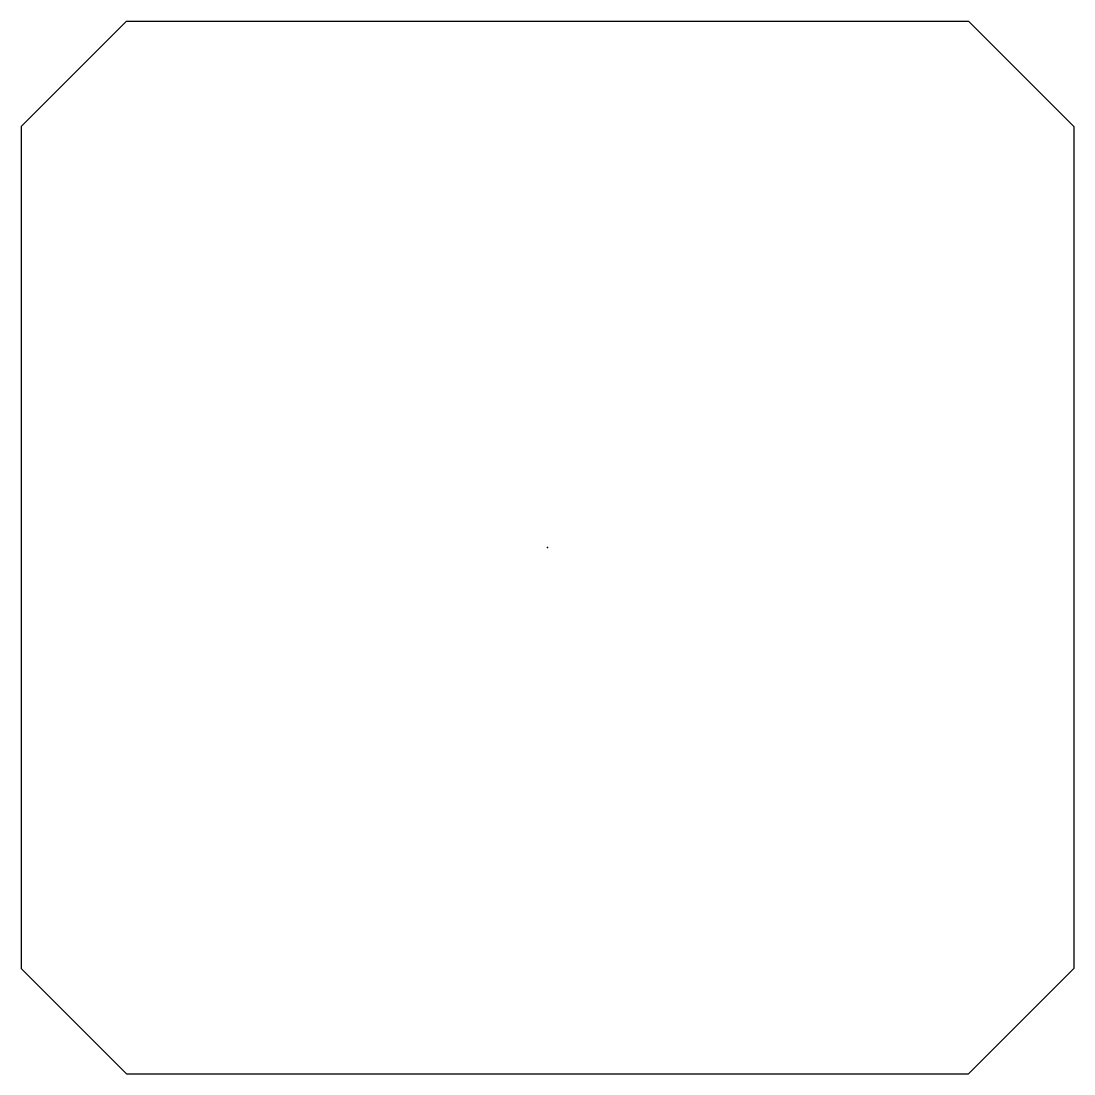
# Model space of a CAD drawing. Header units: millimetres. Extents: x -60 to 60, y -60 to 60.
import ezdxf

# ---------------------------------------------------------------- set-up
doc = ezdxf.new("R2010")
doc.units = ezdxf.units.MM
doc.header["$PDSIZE"] = -1

msp = doc.modelspace()

# ---------------------------------------------------------------- linework, layer by layer
at = {"color": 7, "linetype": 'Continuous'}
for p, q in [((-48, 60), (-60, 48)), ((-48, 60), (48, 60)), ((48, 60), (60, 48)), ((-60, 48), (-60, -48)), ((60, 48), (60, -48)), ((-60, -48), (-48, -60)), ((48, -60), (60, -48)), ((-48, -60), (48, -60))]:
    msp.add_line(p, q, dxfattribs=at)
msp.add_point((0, 0), dxfattribs=at)

doc.saveas('drawing.dxf')
